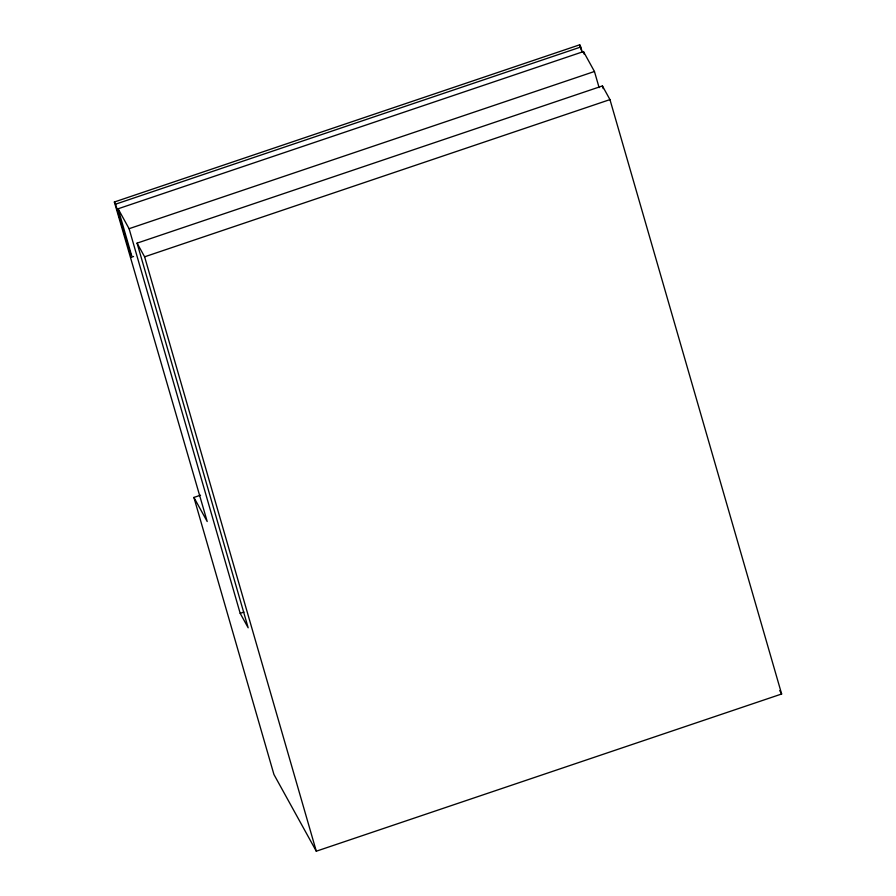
<?xml version="1.0" encoding="UTF-8"?>
<svg xmlns="http://www.w3.org/2000/svg" width="896" height="896" viewBox="0 0 896 896"><rect width="100%" height="100%" fill="white"/><g stroke="black" fill="none" stroke-linecap="round" stroke-linejoin="round"><path stroke-width="1.34" d="M200.536 495.197L193.906 497.437L207.2 521.517L114.363 202.003L579.712 44.8L582.49 52.248M114.363 202.003L115.562 204.176L580.91 46.973M115.562 204.176L130.133 252.997L131.69 255.819L118.104 208.779L583.464 51.576L594.451 71.49L599.11 87.629M118.104 208.779L129.091 228.693L594.451 71.49M129.091 228.693L240.195 613.346L248.17 627.794L137.066 243.141L602.426 85.938L609.963 99.602L781.637 693.997L316.288 851.2L273.941 774.491L193.906 497.437M130.894 257.398L133.549 256.502M137.066 243.141L144.614 256.805L609.963 99.602M240.195 613.346L243.97 612.069M779.755 690.581L781.637 693.997M579.712 44.8L581.291 50.075M602.426 85.938L603.198 88.626M583.464 51.576L584.237 54.264M144.614 256.805L316.288 851.2"/></g></svg>
